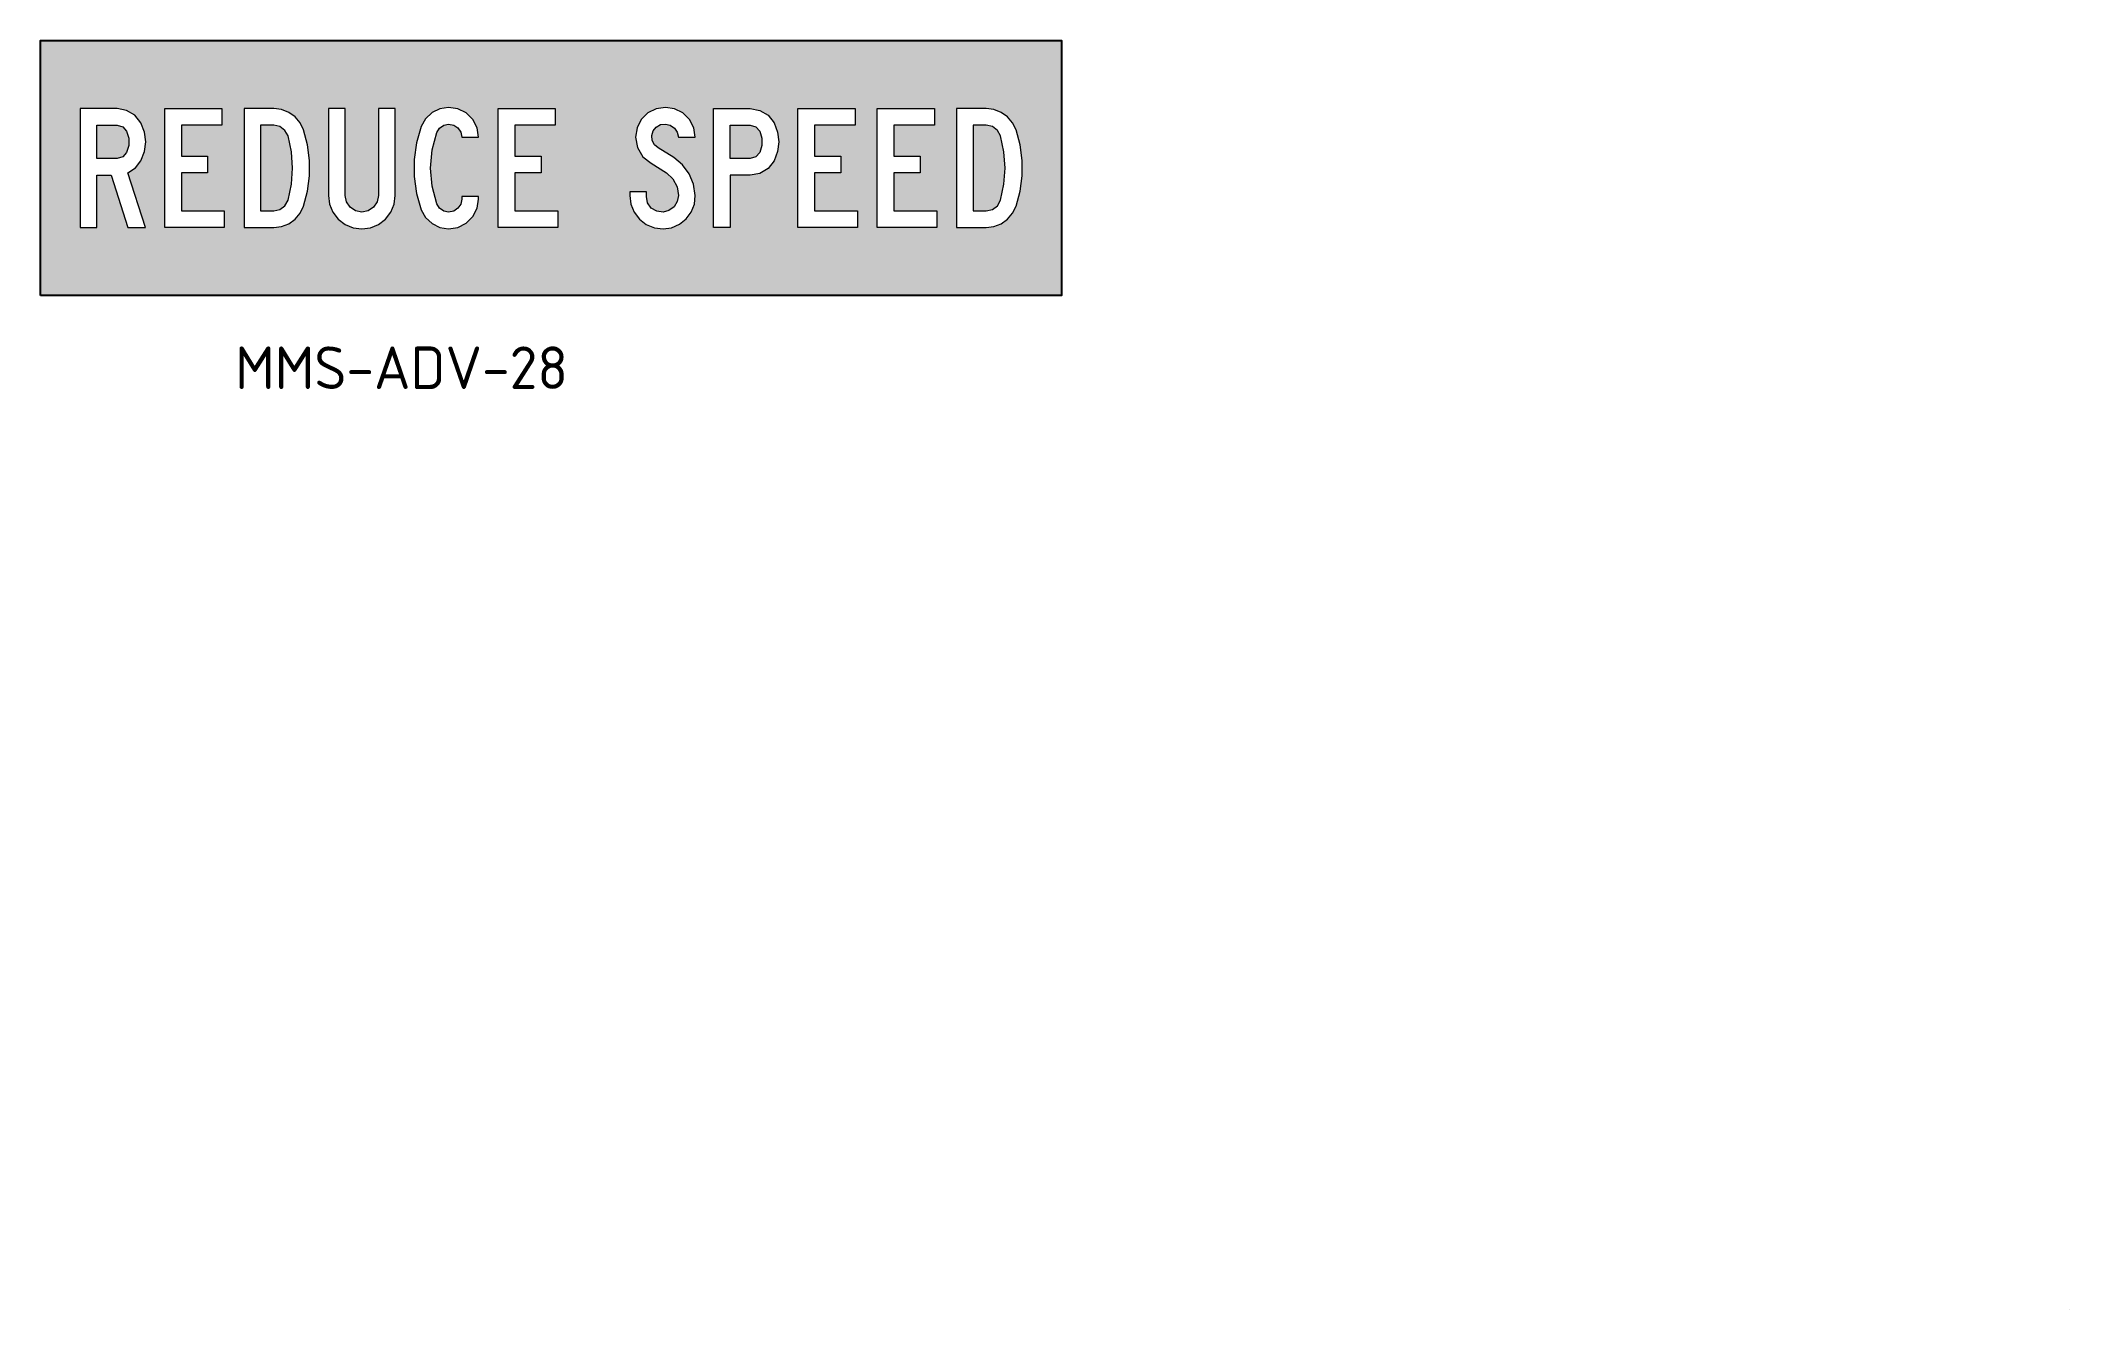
# Model space of a CAD drawing. Extents: x 121 to 359, y 73 to 222.
import ezdxf

# ---------------------------------------------------------------- set-up
doc = ezdxf.new("R2010")
doc.units = 0
for name, color, linetype in [('L25', 1, 'CONTINUOUS'), ('red', 10, 'CONTINUOUS'), ('TBLK18', 4, 'CONTINUOUS')]:
    doc.layers.add(name, color=color, linetype=linetype)
doc.styles.add('ISO', font='iso3098b.shx')

msp = doc.modelspace()

# ---------------------------------------------------------------- hatches: boundary and pattern name
at = {"layer": 'red'}
h = msp.add_hatch(color=256, dxfattribs=at)
h.paths.add_polyline_path([(120.94, 192.37), (120.94, 222.37), (240.94, 222.37), (240.94, 192.37)])
h.paths.add_polyline_path([(174.73, 200.37), (174.73, 214.37), (181.44, 214.37), (181.44, 212.41), (176.69, 212.41), (176.69, 208.77), (179.76, 208.77), (179.76, 206.81), (176.69, 206.81), (176.69, 202.33), (181.72, 202.33), (181.72, 200.37)], flags=16)
h.paths.add_polyline_path([(144.85, 200.37), (148.34, 200.37), (149.25, 200.48), (150.11, 200.82), (150.86, 201.36), (151.45, 202.06), (151.84, 202.89), (152.32, 204.65), (152.55, 206.46), (152.55, 208.28), (152.32, 210.09), (151.84, 211.85), (151.45, 212.68), (150.86, 213.38), (150.11, 213.92), (149.25, 214.26), (148.34, 214.37), (144.85, 214.37)], flags=16)
h.paths.add_polyline_path([(146.8, 202.33), (148.34, 202.33), (149.07, 202.49), (149.66, 202.94), (150.02, 203.59), (150.43, 205.46), (150.56, 207.37), (150.43, 209.28), (150.02, 211.15), (149.66, 211.8), (149.07, 212.25), (148.34, 212.41), (146.8, 212.41)], flags=0)
h.paths.add_polyline_path([(135.53, 200.37), (135.53, 214.37), (142.24, 214.37), (142.24, 212.41), (137.49, 212.41), (137.49, 208.77), (140.56, 208.77), (140.56, 206.81), (137.49, 206.81), (137.49, 202.33), (142.52, 202.33), (142.52, 200.37)], flags=16)
h.paths.add_polyline_path([(228.59, 200.37), (232.09, 200.37), (233, 200.48), (233.86, 200.82), (234.6, 201.36), (235.19, 202.06), (235.59, 202.89), (236.06, 204.65), (236.3, 206.46), (236.3, 208.28), (236.06, 210.09), (235.59, 211.85), (235.19, 212.68), (234.6, 213.38), (233.86, 213.92), (233, 214.26), (232.09, 214.37), (228.59, 214.37)], flags=16)
h.paths.add_polyline_path([(230.55, 202.33), (232.09, 202.33), (232.82, 202.49), (233.41, 202.94), (233.77, 203.59), (234.17, 205.46), (234.31, 207.37), (234.17, 209.28), (233.77, 211.15), (233.41, 211.8), (232.82, 212.25), (232.09, 212.41), (230.55, 212.41)], flags=0)
h.paths.add_polyline_path([(219.27, 200.37), (219.27, 214.37), (225.99, 214.37), (225.99, 212.41), (221.23, 212.41), (221.23, 208.77), (224.31, 208.77), (224.31, 206.81), (221.23, 206.81), (221.23, 202.33), (226.27, 202.33), (226.27, 200.37)], flags=16)
h.paths.add_polyline_path([(209.95, 200.37), (209.95, 214.37), (216.67, 214.37), (216.67, 212.41), (211.91, 212.41), (211.91, 208.77), (214.99, 208.77), (214.99, 206.81), (211.91, 206.81), (211.91, 202.33), (216.94, 202.33), (216.94, 200.37)], flags=16)
h.paths.add_polyline_path([(129.93, 208.49), (127.56, 208.49), (127.56, 212.41), (129.93, 212.41), (130.59, 212.22), (131.05, 211.71), (131.31, 210.88), (131.31, 210.02), (131.05, 209.19), (130.59, 208.68)], flags=0)
h.paths.add_polyline_path([(132.73, 208.21), (133.15, 209.3), (133.3, 210.45), (133.15, 211.6), (132.73, 212.69), (132.02, 213.58), (131.05, 214.16), (129.93, 214.37), (125.6, 214.37), (125.6, 200.37), (127.56, 200.37), (127.56, 206.53), (129.23, 206.53), (131.19, 200.37), (133.29, 200.37), (131.19, 206.81), (132.08, 207.38)], flags=16)
h.paths.add_polyline_path([(154.78, 214.37), (154.78, 204.15), (154.91, 203.14), (155.3, 202.19), (155.92, 201.37), (156.73, 200.75), (157.68, 200.36), (158.7, 200.23), (159.71, 200.36), (160.66, 200.75), (161.47, 201.37), (162.09, 202.19), (162.48, 203.14), (162.61, 204.15), (162.61, 214.37), (160.65, 214.37), (160.65, 204.15), (160.51, 203.4), (160.08, 202.76), (159.45, 202.34), (158.7, 202.19), (157.94, 202.34), (157.31, 202.76), (156.88, 203.4), (156.74, 204.15), (156.74, 214.37)], flags=16)
h.paths.add_polyline_path([(172.4, 203.73), (172.4, 204.01), (170.44, 204.01), (170.44, 203.73), (170.33, 203.14), (170, 202.64), (169.5, 202.31), (168.9, 202.19), (168.32, 202.31), (167.82, 202.66), (167.51, 203.17), (166.96, 205.24), (166.78, 207.37), (166.96, 209.5), (167.51, 211.57), (167.82, 212.08), (168.32, 212.43), (168.9, 212.55), (169.5, 212.43), (170, 212.1), (170.33, 211.6), (170.44, 211.01), (172.4, 211.01), (172.24, 212.1), (171.74, 213.07), (170.96, 213.85), (169.99, 214.34), (168.9, 214.51), (167.88, 214.35), (166.95, 213.9), (166.19, 213.18), (165.69, 212.27), (165.12, 210.35), (164.84, 208.37), (164.84, 206.37), (165.12, 204.39), (165.69, 202.47), (166.19, 201.56), (166.95, 200.84), (167.88, 200.39), (168.9, 200.23), (169.99, 200.4), (170.96, 200.89), (171.74, 201.67), (172.24, 202.65)], flags=16)
h.paths.add_polyline_path([(194.38, 212.55), (194.95, 212.41), (195.44, 212.07), (195.77, 211.58), (195.92, 211.01), (197.87, 211.01), (197.71, 212.1), (197.21, 213.07), (196.44, 213.85), (195.46, 214.34), (194.38, 214.51), (193.29, 214.34), (192.32, 213.85), (191.54, 213.07), (191.05, 212.1), (190.88, 211.01), (191.1, 209.79), (191.73, 208.71), (192.7, 207.93), (194.51, 206.81), (195.27, 206.1), (195.75, 205.18), (195.92, 204.15), (195.78, 203.43), (195.39, 202.81), (194.8, 202.38), (194.1, 202.19), (193.36, 202.29), (192.72, 202.67), (192.29, 203.28), (192.14, 204.01), (192.14, 204.57), (190.18, 204.57), (190.18, 204.15), (190.31, 203.14), (190.7, 202.19), (191.32, 201.37), (192.13, 200.75), (193.08, 200.36), (194.1, 200.23), (195.1, 200.36), (196.03, 200.76), (196.82, 201.39), (197.42, 202.2), (197.78, 203.14), (197.87, 204.15), (197.67, 205.47), (197.16, 206.7), (196.38, 207.77), (195.36, 208.63), (193.54, 209.75), (193.1, 210.12), (192.84, 210.63), (192.79, 211.2), (192.95, 211.75), (193.31, 212.2), (193.81, 212.48)], flags=16)
h.paths.add_polyline_path([(200.02, 200.37), (200.02, 214.37), (204.36, 214.37), (205.48, 214.16), (206.45, 213.58), (207.16, 212.69), (207.57, 211.6), (207.72, 210.45), (207.57, 209.3), (207.16, 208.21), (206.45, 207.32), (205.48, 206.74), (204.36, 206.53), (201.98, 206.53), (201.98, 200.37)], flags=16)
h.paths.add_polyline_path([(204.36, 208.49), (201.98, 208.49), (201.98, 212.41), (204.36, 212.41), (205.01, 212.22), (205.48, 211.71), (205.73, 210.88), (205.73, 210.02), (205.48, 209.19), (205.01, 208.68)], flags=0)
at = {"layer": 'TBLK18', "linetype": 'Continuous', "lineweight": 0}
h = msp.add_hatch(color=256, dxfattribs=at)
edge = h.paths.add_edge_path()
edge.add_spline(control_points=[(359.34, 73.22), (359.34, 73.22), (359.34, 73.22), (359.34, 73.21), (359.34, 73.21), (359.34, 73.2), (359.34, 73.2), (359.34, 73.19), (359.34, 73.19), (359.34, 73.18), (359.34, 73.18), (359.34, 73.17), (359.34, 73.16), (359.34, 73.16), (359.34, 73.15), (359.34, 73.15), (359.34, 73.14), (359.34, 73.14), (359.35, 73.14), (359.35, 73.14), (359.35, 73.14), (359.36, 73.13), (359.36, 73.13), (359.36, 73.13), (359.37, 73.13), (359.37, 73.13), (359.38, 73.13), (359.38, 73.13), (359.38, 73.13), (359.39, 73.13), (359.39, 73.13), (359.39, 73.13), (359.4, 73.13), (359.41, 73.13), (359.4, 73.13), (359.39, 73.14), (359.39, 73.14), (359.38, 73.15), (359.38, 73.16), (359.38, 73.16), (359.37, 73.17), (359.37, 73.17), (359.36, 73.18), (359.36, 73.19), (359.36, 73.19), (359.35, 73.2), (359.35, 73.21), (359.35, 73.21), (359.35, 73.22), (359.35, 73.22), (359.34, 73.22)], knot_values=[0, 0, 0, 0, 0.054791, 0.109654, 0.164445, 0.219309, 0.2741, 0.328964, 0.383755, 0.438619, 0.49341, 0.548273, 0.603065, 0.657928, 0.71272, 0.767583, 0.822422, 0.877285, 0.915081, 0.952877, 0.990673, 1.02841, 1.066205, 1.103978, 1.141774, 1.179511, 1.217306, 1.255102, 1.292898, 1.330635, 1.368431, 1.406164, 1.44396, 1.481697, 1.557116, 1.631571, 1.705158, 1.777977, 1.850139, 1.921715, 1.992768, 2.063376, 2.133612, 2.203535, 2.273205, 2.342659, 2.411987, 2.481144, 2.550218, 2.619224, 2.619224, 2.619224, 2.619224], degree=3, periodic=0)
h = msp.add_hatch(color=256, dxfattribs=at)
edge = h.paths.add_edge_path()
edge.add_spline(control_points=[(359.34, 73.22), (359.34, 73.22), (359.34, 73.22), (359.34, 73.21), (359.34, 73.21), (359.34, 73.2), (359.34, 73.2), (359.34, 73.19), (359.34, 73.19), (359.34, 73.18), (359.34, 73.18), (359.34, 73.17), (359.34, 73.16), (359.34, 73.16), (359.34, 73.15), (359.34, 73.15), (359.34, 73.14), (359.34, 73.14), (359.35, 73.14), (359.35, 73.14), (359.35, 73.14), (359.36, 73.13), (359.36, 73.13), (359.36, 73.13), (359.37, 73.13), (359.37, 73.13), (359.38, 73.13), (359.38, 73.13), (359.38, 73.13), (359.39, 73.13), (359.39, 73.13), (359.39, 73.13), (359.4, 73.13), (359.41, 73.13), (359.4, 73.13), (359.39, 73.14), (359.39, 73.14), (359.38, 73.15), (359.38, 73.16), (359.38, 73.16), (359.37, 73.17), (359.37, 73.17), (359.36, 73.18), (359.36, 73.19), (359.36, 73.19), (359.35, 73.2), (359.35, 73.21), (359.35, 73.21), (359.35, 73.22), (359.35, 73.22), (359.34, 73.22)], knot_values=[0, 0, 0, 0, 0.054791, 0.109654, 0.164445, 0.219309, 0.2741, 0.328964, 0.383755, 0.438619, 0.49341, 0.548273, 0.603065, 0.657928, 0.71272, 0.767583, 0.822422, 0.877285, 0.915081, 0.952877, 0.990673, 1.02841, 1.066205, 1.103978, 1.141774, 1.179511, 1.217306, 1.255102, 1.292898, 1.330635, 1.368431, 1.406164, 1.44396, 1.481697, 1.557116, 1.631571, 1.705158, 1.777977, 1.850139, 1.921715, 1.992768, 2.063376, 2.133612, 2.203535, 2.273205, 2.342659, 2.411987, 2.481144, 2.550218, 2.619224, 2.619224, 2.619224, 2.619224], degree=3, periodic=0)
h = msp.add_hatch(color=256, dxfattribs=at)
edge = h.paths.add_edge_path()
edge.add_spline(control_points=[(359.34, 73.22), (359.34, 73.22), (359.34, 73.22), (359.34, 73.21), (359.34, 73.21), (359.34, 73.2), (359.34, 73.2), (359.34, 73.19), (359.34, 73.19), (359.34, 73.18), (359.34, 73.18), (359.34, 73.17), (359.34, 73.16), (359.34, 73.16), (359.34, 73.15), (359.34, 73.15), (359.34, 73.14), (359.34, 73.14), (359.35, 73.14), (359.35, 73.14), (359.35, 73.14), (359.36, 73.13), (359.36, 73.13), (359.36, 73.13), (359.37, 73.13), (359.37, 73.13), (359.38, 73.13), (359.38, 73.13), (359.38, 73.13), (359.39, 73.13), (359.39, 73.13), (359.39, 73.13), (359.4, 73.13), (359.41, 73.13), (359.4, 73.13), (359.39, 73.14), (359.39, 73.14), (359.38, 73.15), (359.38, 73.16), (359.38, 73.16), (359.37, 73.17), (359.37, 73.17), (359.36, 73.18), (359.36, 73.19), (359.36, 73.19), (359.35, 73.2), (359.35, 73.21), (359.35, 73.21), (359.35, 73.22), (359.35, 73.22), (359.34, 73.22)], knot_values=[0, 0, 0, 0, 0.054791, 0.109654, 0.164445, 0.219309, 0.2741, 0.328964, 0.383755, 0.438619, 0.49341, 0.548273, 0.603065, 0.657928, 0.71272, 0.767583, 0.822422, 0.877285, 0.915081, 0.952877, 0.990673, 1.02841, 1.066205, 1.103978, 1.141774, 1.179511, 1.217306, 1.255102, 1.292898, 1.330635, 1.368431, 1.406164, 1.44396, 1.481697, 1.557116, 1.631571, 1.705158, 1.777977, 1.850139, 1.921715, 1.992768, 2.063376, 2.133612, 2.203535, 2.273205, 2.342659, 2.411987, 2.481144, 2.550218, 2.619224, 2.619224, 2.619224, 2.619224], degree=3, periodic=0)
h = msp.add_hatch(color=256, dxfattribs=at)
edge = h.paths.add_edge_path()
edge.add_spline(control_points=[(359.34, 73.22), (359.34, 73.22), (359.34, 73.22), (359.34, 73.21), (359.34, 73.21), (359.34, 73.2), (359.34, 73.2), (359.34, 73.19), (359.34, 73.19), (359.34, 73.18), (359.34, 73.18), (359.34, 73.17), (359.34, 73.16), (359.34, 73.16), (359.34, 73.15), (359.34, 73.15), (359.34, 73.14), (359.34, 73.14), (359.35, 73.14), (359.35, 73.14), (359.35, 73.14), (359.36, 73.13), (359.36, 73.13), (359.36, 73.13), (359.37, 73.13), (359.37, 73.13), (359.38, 73.13), (359.38, 73.13), (359.38, 73.13), (359.39, 73.13), (359.39, 73.13), (359.39, 73.13), (359.4, 73.13), (359.41, 73.13), (359.4, 73.13), (359.39, 73.14), (359.39, 73.14), (359.38, 73.15), (359.38, 73.16), (359.38, 73.16), (359.37, 73.17), (359.37, 73.17), (359.36, 73.18), (359.36, 73.19), (359.36, 73.19), (359.35, 73.2), (359.35, 73.21), (359.35, 73.21), (359.35, 73.22), (359.35, 73.22), (359.34, 73.22)], knot_values=[0, 0, 0, 0, 0.054791, 0.109654, 0.164445, 0.219309, 0.2741, 0.328964, 0.383755, 0.438619, 0.49341, 0.548273, 0.603065, 0.657928, 0.71272, 0.767583, 0.822422, 0.877285, 0.915081, 0.952877, 0.990673, 1.02841, 1.066205, 1.103978, 1.141774, 1.179511, 1.217306, 1.255102, 1.292898, 1.330635, 1.368431, 1.406164, 1.44396, 1.481697, 1.557116, 1.631571, 1.705158, 1.777977, 1.850139, 1.921715, 1.992768, 2.063376, 2.133612, 2.203535, 2.273205, 2.342659, 2.411987, 2.481144, 2.550218, 2.619224, 2.619224, 2.619224, 2.619224], degree=3, periodic=0)
h = msp.add_hatch(color=256, dxfattribs=at)
edge = h.paths.add_edge_path()
edge.add_spline(control_points=[(359.34, 73.22), (359.34, 73.22), (359.34, 73.22), (359.34, 73.21), (359.34, 73.21), (359.34, 73.2), (359.34, 73.2), (359.34, 73.19), (359.34, 73.19), (359.34, 73.18), (359.34, 73.18), (359.34, 73.17), (359.34, 73.16), (359.34, 73.16), (359.34, 73.15), (359.34, 73.15), (359.34, 73.14), (359.34, 73.14), (359.35, 73.14), (359.35, 73.14), (359.35, 73.14), (359.36, 73.13), (359.36, 73.13), (359.36, 73.13), (359.37, 73.13), (359.37, 73.13), (359.38, 73.13), (359.38, 73.13), (359.38, 73.13), (359.39, 73.13), (359.39, 73.13), (359.39, 73.13), (359.4, 73.13), (359.41, 73.13), (359.4, 73.13), (359.39, 73.14), (359.39, 73.14), (359.38, 73.15), (359.38, 73.16), (359.38, 73.16), (359.37, 73.17), (359.37, 73.17), (359.36, 73.18), (359.36, 73.19), (359.36, 73.19), (359.35, 73.2), (359.35, 73.21), (359.35, 73.21), (359.35, 73.22), (359.35, 73.22), (359.34, 73.22)], knot_values=[0, 0, 0, 0, 0.054791, 0.109654, 0.164445, 0.219309, 0.2741, 0.328964, 0.383755, 0.438619, 0.49341, 0.548273, 0.603065, 0.657928, 0.71272, 0.767583, 0.822422, 0.877285, 0.915081, 0.952877, 0.990673, 1.02841, 1.066205, 1.103978, 1.141774, 1.179511, 1.217306, 1.255102, 1.292898, 1.330635, 1.368431, 1.406164, 1.44396, 1.481697, 1.557116, 1.631571, 1.705158, 1.777977, 1.850139, 1.921715, 1.992768, 2.063376, 2.133612, 2.203535, 2.273205, 2.342659, 2.411987, 2.481144, 2.550218, 2.619224, 2.619224, 2.619224, 2.619224], degree=3, periodic=0)
h = msp.add_hatch(color=256, dxfattribs=at)
edge = h.paths.add_edge_path()
edge.add_spline(control_points=[(359.34, 73.22), (359.34, 73.22), (359.34, 73.22), (359.34, 73.21), (359.34, 73.21), (359.34, 73.2), (359.34, 73.2), (359.34, 73.19), (359.34, 73.19), (359.34, 73.18), (359.34, 73.18), (359.34, 73.17), (359.34, 73.16), (359.34, 73.16), (359.34, 73.15), (359.34, 73.15), (359.34, 73.14), (359.34, 73.14), (359.35, 73.14), (359.35, 73.14), (359.35, 73.14), (359.36, 73.13), (359.36, 73.13), (359.36, 73.13), (359.37, 73.13), (359.37, 73.13), (359.38, 73.13), (359.38, 73.13), (359.38, 73.13), (359.39, 73.13), (359.39, 73.13), (359.39, 73.13), (359.4, 73.13), (359.41, 73.13), (359.4, 73.13), (359.39, 73.14), (359.39, 73.14), (359.38, 73.15), (359.38, 73.16), (359.38, 73.16), (359.37, 73.17), (359.37, 73.17), (359.36, 73.18), (359.36, 73.19), (359.36, 73.19), (359.35, 73.2), (359.35, 73.21), (359.35, 73.21), (359.35, 73.22), (359.35, 73.22), (359.34, 73.22)], knot_values=[0, 0, 0, 0, 0.054791, 0.109654, 0.164445, 0.219309, 0.2741, 0.328964, 0.383755, 0.438619, 0.49341, 0.548273, 0.603065, 0.657928, 0.71272, 0.767583, 0.822422, 0.877285, 0.915081, 0.952877, 0.990673, 1.02841, 1.066205, 1.103978, 1.141774, 1.179511, 1.217306, 1.255102, 1.292898, 1.330635, 1.368431, 1.406164, 1.44396, 1.481697, 1.557116, 1.631571, 1.705158, 1.777977, 1.850139, 1.921715, 1.992768, 2.063376, 2.133612, 2.203535, 2.273205, 2.342659, 2.411987, 2.481144, 2.550218, 2.619224, 2.619224, 2.619224, 2.619224], degree=3, periodic=0)
h = msp.add_hatch(color=256, dxfattribs=at)
edge = h.paths.add_edge_path()
edge.add_spline(control_points=[(359.34, 73.22), (359.34, 73.22), (359.34, 73.22), (359.34, 73.21), (359.34, 73.21), (359.34, 73.2), (359.34, 73.2), (359.34, 73.19), (359.34, 73.19), (359.34, 73.18), (359.34, 73.18), (359.34, 73.17), (359.34, 73.16), (359.34, 73.16), (359.34, 73.15), (359.34, 73.15), (359.34, 73.14), (359.34, 73.14), (359.35, 73.14), (359.35, 73.14), (359.35, 73.14), (359.36, 73.13), (359.36, 73.13), (359.36, 73.13), (359.37, 73.13), (359.37, 73.13), (359.38, 73.13), (359.38, 73.13), (359.38, 73.13), (359.39, 73.13), (359.39, 73.13), (359.39, 73.13), (359.4, 73.13), (359.41, 73.13), (359.4, 73.13), (359.39, 73.14), (359.39, 73.14), (359.38, 73.15), (359.38, 73.16), (359.38, 73.16), (359.37, 73.17), (359.37, 73.17), (359.36, 73.18), (359.36, 73.19), (359.36, 73.19), (359.35, 73.2), (359.35, 73.21), (359.35, 73.21), (359.35, 73.22), (359.35, 73.22), (359.34, 73.22)], knot_values=[0, 0, 0, 0, 0.054791, 0.109654, 0.164445, 0.219309, 0.2741, 0.328964, 0.383755, 0.438619, 0.49341, 0.548273, 0.603065, 0.657928, 0.71272, 0.767583, 0.822422, 0.877285, 0.915081, 0.952877, 0.990673, 1.02841, 1.066205, 1.103978, 1.141774, 1.179511, 1.217306, 1.255102, 1.292898, 1.330635, 1.368431, 1.406164, 1.44396, 1.481697, 1.557116, 1.631571, 1.705158, 1.777977, 1.850139, 1.921715, 1.992768, 2.063376, 2.133612, 2.203535, 2.273205, 2.342659, 2.411987, 2.481144, 2.550218, 2.619224, 2.619224, 2.619224, 2.619224], degree=3, periodic=0)
h = msp.add_hatch(color=256, dxfattribs=at)
edge = h.paths.add_edge_path()
edge.add_spline(control_points=[(359.34, 73.22), (359.34, 73.22), (359.34, 73.22), (359.34, 73.21), (359.34, 73.21), (359.34, 73.2), (359.34, 73.2), (359.34, 73.19), (359.34, 73.19), (359.34, 73.18), (359.34, 73.18), (359.34, 73.17), (359.34, 73.16), (359.34, 73.16), (359.34, 73.15), (359.34, 73.15), (359.34, 73.14), (359.34, 73.14), (359.35, 73.14), (359.35, 73.14), (359.35, 73.14), (359.36, 73.13), (359.36, 73.13), (359.36, 73.13), (359.37, 73.13), (359.37, 73.13), (359.38, 73.13), (359.38, 73.13), (359.38, 73.13), (359.39, 73.13), (359.39, 73.13), (359.39, 73.13), (359.4, 73.13), (359.41, 73.13), (359.4, 73.13), (359.39, 73.14), (359.39, 73.14), (359.38, 73.15), (359.38, 73.16), (359.38, 73.16), (359.37, 73.17), (359.37, 73.17), (359.36, 73.18), (359.36, 73.19), (359.36, 73.19), (359.35, 73.2), (359.35, 73.21), (359.35, 73.21), (359.35, 73.22), (359.35, 73.22), (359.34, 73.22)], knot_values=[0, 0, 0, 0, 0.054791, 0.109654, 0.164445, 0.219309, 0.2741, 0.328964, 0.383755, 0.438619, 0.49341, 0.548273, 0.603065, 0.657928, 0.71272, 0.767583, 0.822422, 0.877285, 0.915081, 0.952877, 0.990673, 1.02841, 1.066205, 1.103978, 1.141774, 1.179511, 1.217306, 1.255102, 1.292898, 1.330635, 1.368431, 1.406164, 1.44396, 1.481697, 1.557116, 1.631571, 1.705158, 1.777977, 1.850139, 1.921715, 1.992768, 2.063376, 2.133612, 2.203535, 2.273205, 2.342659, 2.411987, 2.481144, 2.550218, 2.619224, 2.619224, 2.619224, 2.619224], degree=3, periodic=0)

# ---------------------------------------------------------------- linework, layer by layer
at = {"layer": 'L25'}
msp.add_lwpolyline([(120.94, 192.37), (120.94, 222.37), (240.94, 222.37), (240.94, 192.37)], close=True, dxfattribs=at)
at = {"layer": 'red', "lineweight": 0}
for points in [[(132.73, 208.21), (133.15, 209.3), (133.3, 210.45), (133.15, 211.6), (132.73, 212.69), (132.02, 213.58), (131.05, 214.16), (129.93, 214.37), (125.6, 214.37), (125.6, 200.37), (127.56, 200.37), (127.56, 206.53), (129.23, 206.53), (131.19, 200.37), (133.29, 200.37), (131.19, 206.81), (132.08, 207.38)], [(129.93, 208.49), (127.56, 208.49), (127.56, 212.41), (129.93, 212.41), (130.59, 212.22), (131.05, 211.71), (131.31, 210.88), (131.31, 210.02), (131.05, 209.19), (130.59, 208.68)], [(135.53, 200.37), (135.53, 214.37), (142.24, 214.37), (142.24, 212.41), (137.49, 212.41), (137.49, 208.77), (140.56, 208.77), (140.56, 206.81), (137.49, 206.81), (137.49, 202.33), (142.52, 202.33), (142.52, 200.37), (135.53, 200.37)], [(144.85, 200.37), (148.34, 200.37), (149.25, 200.48), (150.11, 200.82), (150.86, 201.36), (151.45, 202.06), (151.84, 202.89), (152.32, 204.65), (152.55, 206.46), (152.55, 208.28), (152.32, 210.09), (151.84, 211.85), (151.45, 212.68), (150.86, 213.38), (150.11, 213.92), (149.25, 214.26), (148.34, 214.37), (144.85, 214.37), (144.85, 200.37)], [(146.8, 202.33), (148.34, 202.33), (149.07, 202.49), (149.66, 202.94), (150.02, 203.59), (150.43, 205.46), (150.56, 207.37), (150.43, 209.28), (150.02, 211.15), (149.66, 211.8), (149.07, 212.25), (148.34, 212.41), (146.8, 212.41), (146.8, 202.33)], [(154.78, 214.37), (154.78, 204.15), (154.91, 203.14), (155.3, 202.19), (155.92, 201.37), (156.73, 200.75), (157.68, 200.36), (158.7, 200.23), (159.71, 200.36), (160.66, 200.75), (161.47, 201.37), (162.09, 202.19), (162.48, 203.14), (162.61, 204.15), (162.61, 214.37), (160.65, 214.37), (160.65, 204.15), (160.51, 203.4), (160.08, 202.76), (159.45, 202.34), (158.7, 202.19), (157.94, 202.34), (157.31, 202.76), (156.88, 203.4), (156.74, 204.15), (156.74, 214.37)], [(172.4, 203.73), (172.4, 204.01), (170.44, 204.01), (170.44, 203.73), (170.33, 203.14), (170, 202.64), (169.5, 202.31), (168.9, 202.19), (168.32, 202.31), (167.82, 202.66), (167.51, 203.17), (166.96, 205.24), (166.78, 207.37), (166.96, 209.5), (167.51, 211.57), (167.82, 212.08), (168.32, 212.43), (168.9, 212.55), (169.5, 212.43), (170, 212.1), (170.33, 211.6), (170.44, 211.01), (172.4, 211.01), (172.24, 212.1), (171.74, 213.07), (170.96, 213.85), (169.99, 214.34), (168.9, 214.51), (167.88, 214.35), (166.95, 213.9), (166.19, 213.18), (165.69, 212.27), (165.12, 210.35), (164.84, 208.37), (164.84, 206.37), (165.12, 204.39), (165.69, 202.47), (166.19, 201.56), (166.95, 200.84), (167.88, 200.39), (168.9, 200.23), (169.99, 200.4), (170.96, 200.89), (171.74, 201.67), (172.24, 202.65)], [(174.73, 200.37), (174.73, 214.37), (181.44, 214.37), (181.44, 212.41), (176.69, 212.41), (176.69, 208.77), (179.76, 208.77), (179.76, 206.81), (176.69, 206.81), (176.69, 202.33), (181.72, 202.33), (181.72, 200.37), (174.73, 200.37)], [(194.38, 212.55), (194.95, 212.41), (195.44, 212.07), (195.77, 211.58), (195.92, 211.01), (197.87, 211.01), (197.71, 212.1), (197.21, 213.07), (196.44, 213.85), (195.46, 214.34), (194.38, 214.51), (193.29, 214.34), (192.32, 213.85), (191.54, 213.07), (191.05, 212.1), (190.88, 211.01), (191.1, 209.79), (191.73, 208.71), (192.7, 207.93), (194.51, 206.81), (195.27, 206.1), (195.75, 205.18), (195.92, 204.15), (195.78, 203.43), (195.39, 202.81), (194.8, 202.38), (194.1, 202.19), (193.36, 202.29), (192.72, 202.67), (192.29, 203.28), (192.14, 204.01), (192.14, 204.57), (190.18, 204.57), (190.18, 204.15), (190.31, 203.14), (190.7, 202.19), (191.32, 201.37), (192.13, 200.75), (193.08, 200.36), (194.1, 200.23), (195.1, 200.36), (196.03, 200.76), (196.82, 201.39), (197.42, 202.2), (197.78, 203.14), (197.87, 204.15), (197.67, 205.47), (197.16, 206.7), (196.38, 207.77), (195.36, 208.63), (193.54, 209.75), (193.1, 210.12), (192.84, 210.63), (192.79, 211.2), (192.95, 211.75), (193.31, 212.2), (193.81, 212.48)], [(200.02, 200.37), (200.02, 214.37), (204.36, 214.37), (205.48, 214.16), (206.45, 213.58), (207.16, 212.69), (207.57, 211.6), (207.72, 210.45), (207.57, 209.3), (207.16, 208.21), (206.45, 207.32), (205.48, 206.74), (204.36, 206.53), (201.98, 206.53), (201.98, 200.37)], [(204.36, 208.49), (201.98, 208.49), (201.98, 212.41), (204.36, 212.41), (205.01, 212.22), (205.48, 211.71), (205.73, 210.88), (205.73, 210.02), (205.48, 209.19), (205.01, 208.68)], [(209.95, 200.37), (209.95, 214.37), (216.67, 214.37), (216.67, 212.41), (211.91, 212.41), (211.91, 208.77), (214.99, 208.77), (214.99, 206.81), (211.91, 206.81), (211.91, 202.33), (216.94, 202.33), (216.94, 200.37), (209.95, 200.37)], [(219.27, 200.37), (219.27, 214.37), (225.99, 214.37), (225.99, 212.41), (221.23, 212.41), (221.23, 208.77), (224.31, 208.77), (224.31, 206.81), (221.23, 206.81), (221.23, 202.33), (226.27, 202.33), (226.27, 200.37), (219.27, 200.37)], [(228.59, 200.37), (232.09, 200.37), (233, 200.48), (233.86, 200.82), (234.6, 201.36), (235.19, 202.06), (235.59, 202.89), (236.06, 204.65), (236.3, 206.46), (236.3, 208.28), (236.06, 210.09), (235.59, 211.85), (235.19, 212.68), (234.6, 213.38), (233.86, 213.92), (233, 214.26), (232.09, 214.37), (228.59, 214.37), (228.59, 200.37)], [(230.55, 202.33), (232.09, 202.33), (232.82, 202.49), (233.41, 202.94), (233.77, 203.59), (234.17, 205.46), (234.31, 207.37), (234.17, 209.28), (233.77, 211.15), (233.41, 211.8), (232.82, 212.25), (232.09, 212.41), (230.55, 212.41), (230.55, 202.33)]]:
    msp.add_lwpolyline(points, close=True, dxfattribs=at)

# ---------------------------------------------------------------- texts
at = {"layer": 'red', "insert": (143.81, 186.39), "char_height": 5, "width": 90.211, "attachment_point": 1, "style": 'ISO'}
msp.add_mtext('{\\C3;MMS-ADV-28}', dxfattribs=at)

doc.saveas('drawing.dxf')
